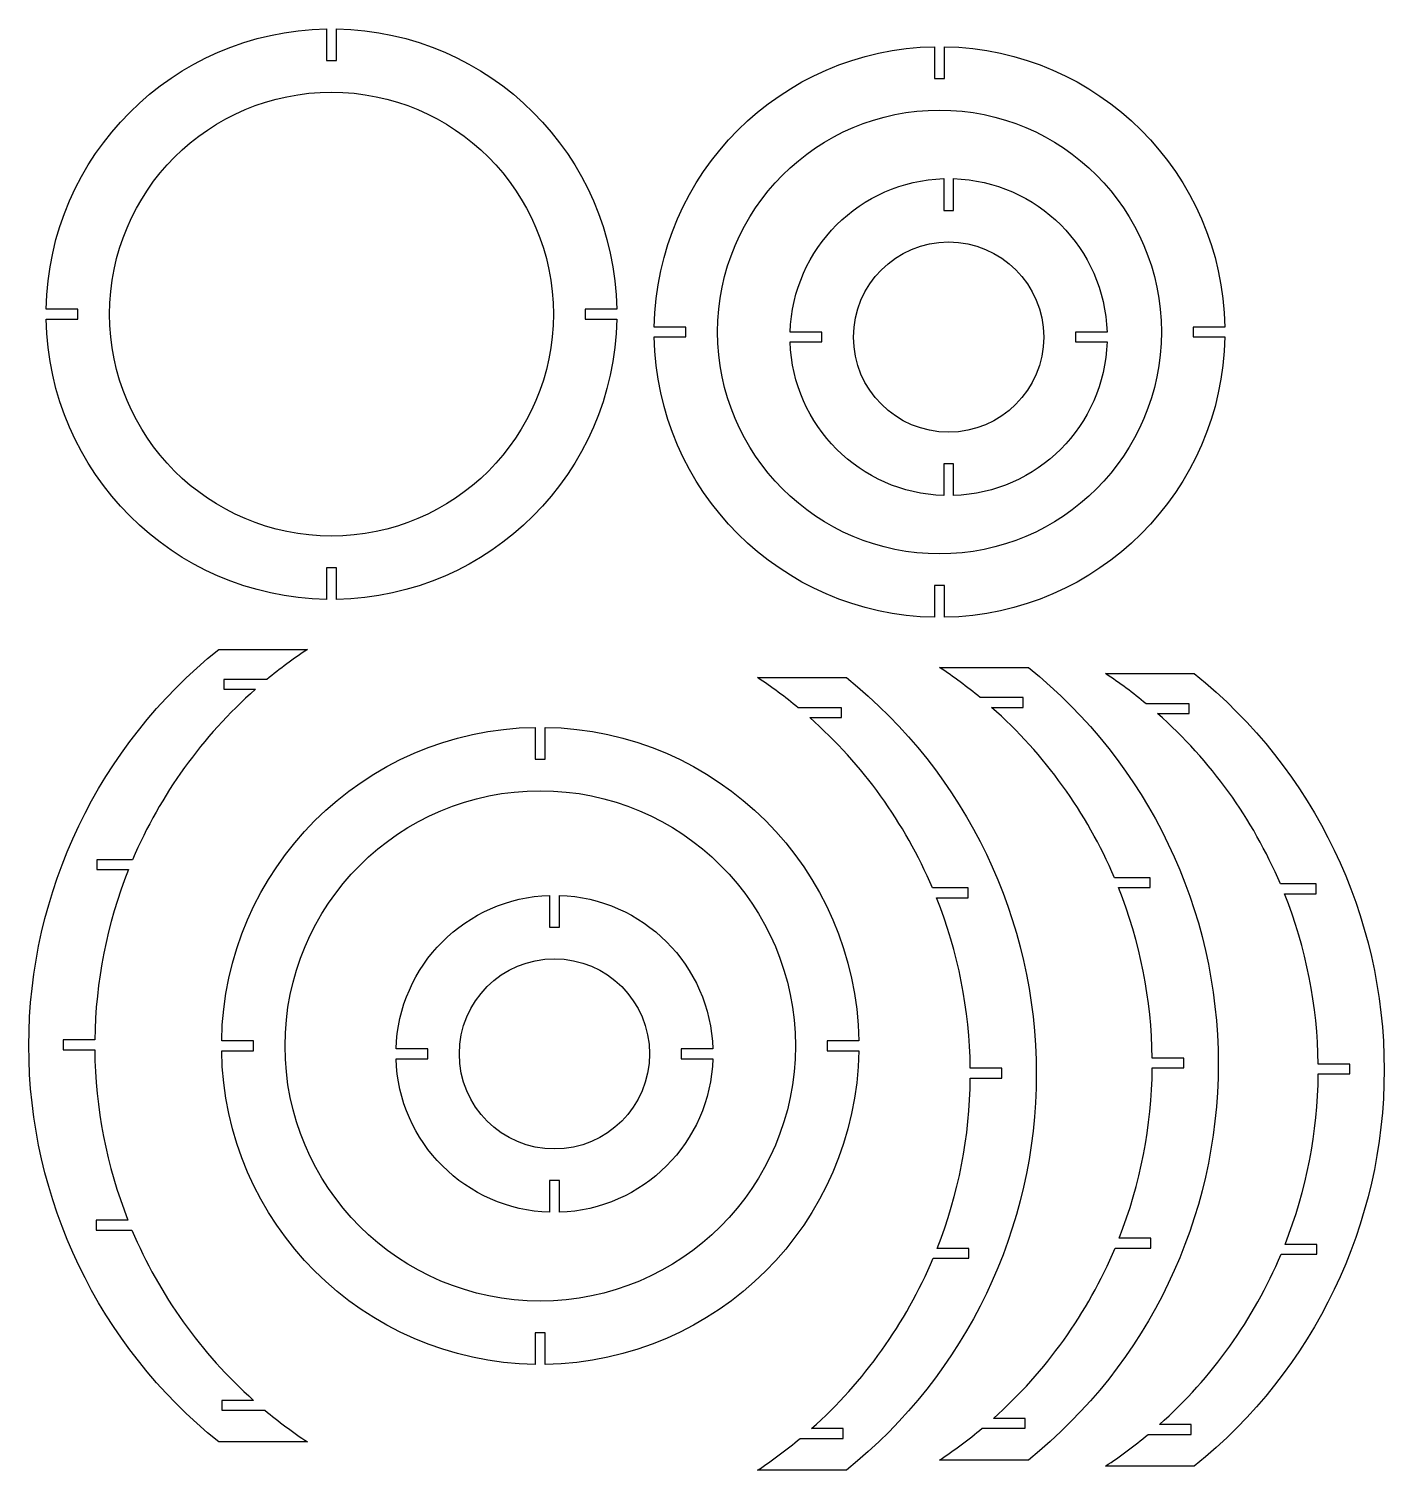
# Model space of a CAD drawing. Header units: millimetres. Extents: x 20 to 448, y -479 to -25.
import ezdxf

# ---------------------------------------------------------------- set-up
doc = ezdxf.new("R2010")
doc.units = ezdxf.units.MM
doc.layers.get('0').update_dxf_attribs({"linetype": 'CONTINUOUS'})

msp = doc.modelspace()

# ---------------------------------------------------------------- linework, layer by layer
for points in [[(117.04, -204.73), (117.04, -194.73), (113.94, -194.73), (113.94, -204.73, -0.40416), (25.5, -116.29), (35.5, -116.29), (35.5, -113.19), (25.5, -113.19, -0.40416), (113.94, -24.76), (113.94, -34.76), (117.04, -34.76), (117.04, -24.76, -0.40416), (205.48, -113.19), (195.48, -113.19), (195.48, -116.29), (205.48, -116.29, -0.40416)], [(308.85, -210.37), (308.85, -200.37), (305.75, -200.37), (305.75, -210.37, -0.40416), (217.31, -121.93), (227.31, -121.93), (227.31, -118.83), (217.31, -118.83, -0.40416), (305.75, -30.4), (305.75, -40.4), (308.85, -40.4), (308.85, -30.4, -0.40416), (397.29, -118.83), (387.29, -118.83), (387.29, -121.93), (397.29, -121.93, -0.40416)], [(311.72, -171.96), (311.72, -161.96), (308.62, -161.96), (308.62, -171.96, -0.396166), (260.2, -123.53), (270.2, -123.53), (270.2, -120.43), (260.2, -120.43, -0.396166), (308.62, -72.01), (308.62, -82.01), (311.72, -82.01), (311.72, -72.01, -0.396166), (360.15, -120.43), (350.15, -120.43), (350.15, -123.53), (360.15, -123.53, -0.396166)], [(40.83, -343.69), (30.83, -343.69), (30.83, -346.79), (40.82, -346.79, 0.092043), (51.28, -400.54), (41.28, -400.54), (41.28, -403.64), (52.55, -403.64, 0.111452), (90.93, -457.39), (80.93, -457.39), (80.93, -460.49), (94.51, -460.49, 0.027881), (107.91, -470.49), (79.91, -470.49, -0.479127), (79.91, -220.49), (107.91, -220.49, 0.026578), (95.11, -229.99), (81.49, -229.99), (81.49, -233.09), (91.49, -233.09, 0.111807), (52.76, -286.84), (41.48, -286.84), (41.48, -289.94), (51.48, -289.94, 0.092107)], [(384.41, -349.39), (374.41, -349.39, 0.092107), (363.75, -295.64), (373.75, -295.64), (373.75, -292.54), (362.47, -292.54, 0.111807), (323.74, -238.79), (333.74, -238.79), (333.74, -235.69), (320.12, -235.69, 0.026578), (307.33, -226.19), (335.33, -226.19, -0.479127), (335.33, -476.19), (307.33, -476.19, 0.027881), (320.72, -466.19), (334.3, -466.19), (334.3, -463.09), (324.3, -463.09, 0.111452), (362.69, -409.34), (373.95, -409.34), (373.95, -406.24), (363.95, -406.24, 0.092043), (374.41, -352.49), (384.41, -352.49)], [(327.01, -352.6), (317.01, -352.6, 0.092107), (306.35, -298.85), (316.35, -298.85), (316.35, -295.75), (305.08, -295.75, 0.111807), (266.34, -242), (276.34, -242), (276.34, -238.9), (262.72, -238.9, 0.026578), (249.93, -229.4), (277.93, -229.4, -0.479127), (277.93, -479.4), (249.93, -479.4, 0.027881), (263.32, -469.4), (276.91, -469.4), (276.91, -466.3), (266.91, -466.3, 0.111452), (305.29, -412.55), (316.55, -412.55), (316.55, -409.45), (306.55, -409.45, 0.092043), (317.01, -355.7), (327.01, -355.7)], [(436.76, -351.33), (426.76, -351.33, 0.092107), (416.11, -297.58), (426.11, -297.58), (426.11, -294.48), (414.83, -294.48, 0.111807), (376.1, -240.73), (386.1, -240.73), (386.1, -237.63), (372.47, -237.63, 0.026578), (359.68, -228.13), (387.68, -228.13, -0.479127), (387.68, -478.13), (359.68, -478.13, 0.027881), (373.07, -468.13), (386.66, -468.13), (386.66, -465.03), (376.66, -465.03, 0.111452), (415.04, -411.28), (426.3, -411.28), (426.3, -408.18), (416.3, -408.18, 0.092043), (426.77, -354.43), (436.76, -354.43)], [(182.89, -446.06), (182.89, -436.06), (179.79, -436.06), (179.79, -446.06, -0.405207), (80.85, -347.12), (90.85, -347.12), (90.85, -344.02), (80.85, -344.02, -0.405207), (179.79, -245.09), (179.79, -255.09), (182.89, -255.09), (182.89, -245.09, -0.405207), (281.83, -344.02), (271.83, -344.02), (271.83, -347.12), (281.83, -347.12, -0.405207)], [(187.38, -398.05), (187.38, -388.05), (184.28, -388.05), (184.28, -398.05, -0.396166), (135.85, -349.63), (145.85, -349.63), (145.85, -346.53), (135.85, -346.53, -0.396166), (184.28, -298.1), (184.28, -308.1), (187.38, -308.1), (187.38, -298.1, -0.396166), (235.81, -346.53), (225.81, -346.53), (225.81, -349.63), (235.81, -349.63, -0.396166)]]:
    msp.add_lwpolyline(points, format="xyb", close=True)
for centre, radius in [((115.49, -114.74), 70), ((307.3, -120.38), 70), ((310.17, -121.98), 30), ((181.34, -345.57), 80.5), ((185.83, -348.08), 30)]:
    msp.add_circle(centre, radius)

doc.saveas('drawing.dxf')
